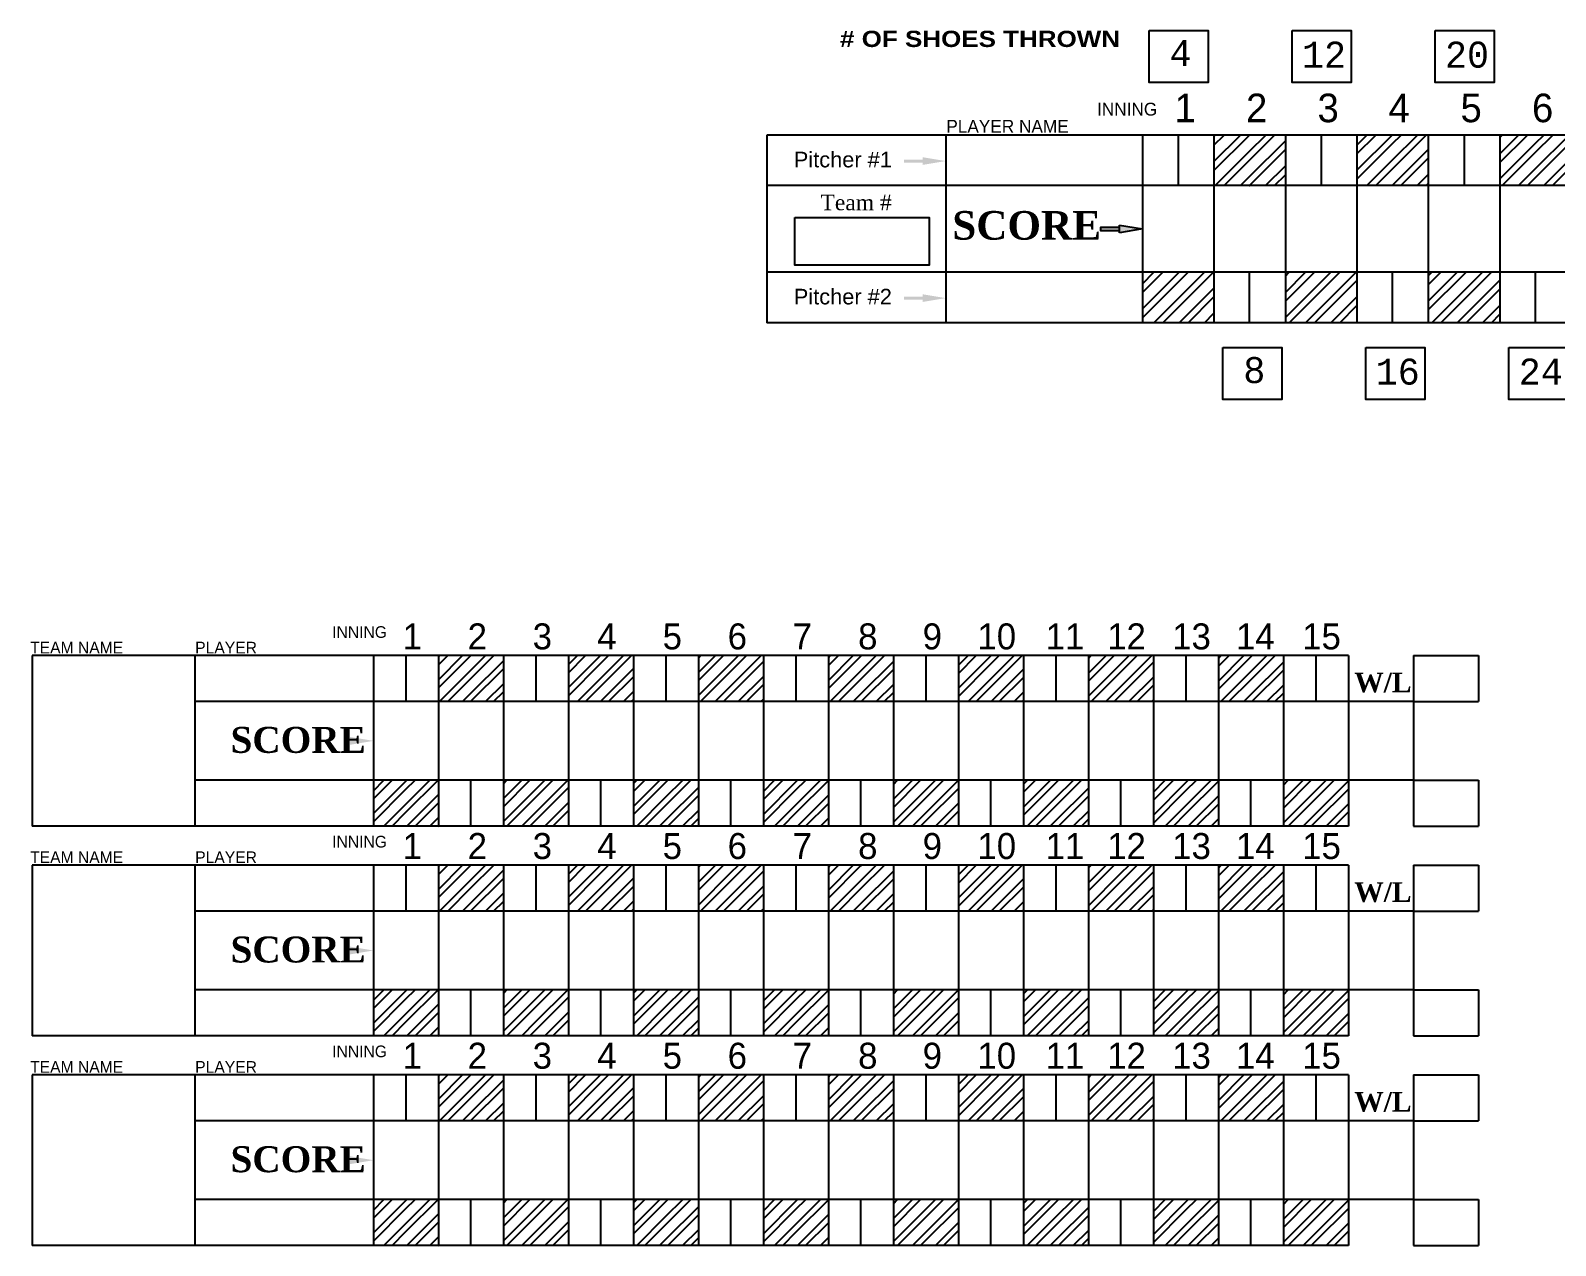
# Model space of a CAD drawing. Header units: inches. Extents: x -9 to 65.4, y -11.2 to 27.1.
# Drawn here: x -8.95 to 2.78, y -11.19 to -1.84 of the extents above; entities that cross this region are included whole.
import ezdxf

# ---------------------------------------------------------------- set-up
doc = ezdxf.new("R2010")
doc.units = ezdxf.units.IN
doc.header["$MEASUREMENT"] = 0
doc.layers.add('Layer1', color=7, linetype='Continuous')
doc.layers.add('Layer2', color=7, linetype='Continuous')

msp = doc.modelspace()

# ---------------------------------------------------------------- hatches: boundary and pattern name
at = {"layer": 'Layer2'}
h = msp.add_hatch(color=256, dxfattribs=at)
h.paths.add_polyline_path([(-2.08662, -2.85945), (-2.08662, -2.83583), (-2.23127, -2.83583), (-2.23127, -2.85945)])
h.paths.add_polyline_path([(-1.91048, -2.84752), (-2.08662, -2.81831), (-2.08662, -2.87708)])
h = msp.add_hatch(color=256, dxfattribs=at)
h.paths.add_polyline_path([(-0.57412, -3.38119), (-0.57412, -3.35758), (-0.71877, -3.35758), (-0.71877, -3.38119)])
h.paths.add_polyline_path([(-0.39798, -3.36926), (-0.57412, -3.34006), (-0.57412, -3.39882)])
h = msp.add_hatch(color=256, dxfattribs=at)
h.paths.add_polyline_path([(-2.08662, -3.9138), (-2.08662, -3.89018), (-2.23127, -3.89018), (-2.23127, -3.9138)])
h.paths.add_polyline_path([(-1.91048, -3.90187), (-2.08662, -3.87266), (-2.08662, -3.93143)])

# ---------------------------------------------------------------- linework, layer by layer
at = {"layer": 'Layer1'}
for p, q in [((11.15202, -2.64739), (-3.28548, -2.64739)), ((-3.28548, -2.64739), (-3.28548, -4.09114)), ((-1.91048, -2.64739), (-1.91048, -4.09114)), ((-0.39798, -2.64739), (-0.39798, -4.09114)), ((-0.12298, -2.64739), (-0.12298, -3.03679)), ((0.15202, -2.64739), (0.15202, -4.09114)), ((0.15202, -2.72626), (0.23089, -2.64739)), ((0.15202, -2.92071), (0.42534, -2.64739)), ((0.15202, -2.65751), (0.16214, -2.64739)), ((0.15202, -2.85196), (0.35659, -2.64739)), ((0.42702, -2.84017), (0.6198, -2.64739)), ((0.42702, -2.77142), (0.55105, -2.64739)), ((0.42702, -2.96587), (0.70202, -2.69087)), ((0.70202, -2.64739), (0.70202, -4.09114)), ((0.97702, -2.64739), (0.97702, -3.03679)), ((1.25202, -2.64739), (1.25202, -4.09114)), ((1.25202, -2.79298), (1.39761, -2.64739)), ((1.25202, -2.72423), (1.32886, -2.64739)), ((1.25202, -2.91869), (1.52332, -2.64739)), ((1.52702, -2.71244), (1.59207, -2.64739)), ((1.52702, -2.90689), (1.78652, -2.64739)), ((1.52702, -2.83814), (1.71777, -2.64739)), ((1.80202, -2.64739), (1.80202, -4.09114)), ((2.07702, -2.64739), (2.07702, -3.03679)), ((2.07702, -2.64739), (2.07702, -3.03679)), ((2.35202, -2.64739), (2.35202, -4.09114)), ((2.35202, -2.66526), (2.36989, -2.64739)), ((2.35202, -2.85971), (2.56434, -2.64739)), ((2.35202, -2.79096), (2.49559, -2.64739)), ((2.62702, -2.77916), (2.7588, -2.64739)), ((2.62702, -2.71041), (2.69005, -2.64739)), ((2.62702, -2.90487), (2.8845, -2.64739)), ((0.16165, -3.03679), (0.42702, -2.77142)), ((0.42702, -3.03462), (0.70202, -2.75962)), ((1.25202, -2.98744), (1.52702, -2.71244)), ((1.52702, -3.0326), (1.80202, -2.7576)), ((2.35202, -2.98541), (2.62702, -2.71041)), ((2.3694, -3.03679), (2.62702, -2.77916)), ((2.62702, -2.97362), (2.90202, -2.69862)), ((0.2304, -3.03679), (0.42702, -2.84017)), ((0.55056, -3.03679), (0.70202, -2.88533)), ((1.32837, -3.03679), (1.52702, -2.83814)), ((1.39712, -3.03679), (1.52702, -2.90689)), ((1.59158, -3.03679), (1.80202, -2.82635)), ((2.4951, -3.03679), (2.62702, -2.90487)), ((2.68955, -3.03679), (2.90202, -2.82432)), ((2.7583, -3.03679), (2.90202, -2.89307)), ((11.15202, -3.03679), (-3.28548, -3.03679)), ((0.3561, -3.03679), (0.42702, -2.96587)), ((0.42485, -3.03679), (0.42702, -3.03462)), ((0.61931, -3.03679), (0.70202, -2.95408)), ((1.52283, -3.03679), (1.52702, -3.0326)), ((1.71728, -3.03679), (1.80202, -2.95205)), ((1.78603, -3.03679), (1.80202, -3.0208)), ((2.56385, -3.03679), (2.62702, -2.97362)), ((11.15202, -3.70174), (-3.28548, -3.70174)), ((-0.39798, -3.85962), (-0.2401, -3.70174)), ((-0.39798, -3.79087), (-0.30885, -3.70174)), ((-0.39798, -3.98533), (-0.12298, -3.71033)), ((-0.12298, -3.77908), (-0.04564, -3.70174)), ((-0.12298, -3.97353), (0.14881, -3.70174)), ((-0.12298, -3.71033), (-0.11439, -3.70174)), ((-0.12298, -3.90478), (0.08006, -3.70174)), ((0.42702, -4.09114), (0.42702, -3.70174)), ((0.70202, -3.73189), (0.73217, -3.70174)), ((0.70202, -3.92635), (0.92663, -3.70174)), ((0.70202, -3.8576), (0.85788, -3.70174)), ((0.97702, -3.8458), (1.12108, -3.70174)), ((0.97702, -3.77705), (1.05233, -3.70174)), ((0.97702, -3.97151), (1.24679, -3.70174)), ((1.52702, -4.09114), (1.52702, -3.70174)), ((1.80202, -3.79862), (1.8989, -3.70174)), ((1.80202, -3.72987), (1.83015, -3.70174)), ((1.80202, -3.92432), (2.0246, -3.70174)), ((1.80202, -3.99307), (2.07702, -3.71807)), ((2.07702, -3.71807), (2.09335, -3.70174)), ((2.07702, -3.91253), (2.28781, -3.70174)), ((2.07702, -3.84378), (2.21906, -3.70174)), ((2.62702, -4.09114), (2.62702, -3.70174)), ((-0.39798, -4.05408), (-0.12298, -3.77908)), ((-0.11489, -4.09114), (0.15202, -3.82423)), ((0.70202, -4.05205), (0.97702, -3.77705)), ((0.73168, -4.09114), (0.97702, -3.8458)), ((0.97702, -4.04026), (1.25202, -3.76526)), ((1.82966, -4.09114), (2.07702, -3.84378)), ((2.07702, -4.03823), (2.35202, -3.76323)), ((2.09286, -4.09114), (2.35202, -3.83198)), ((-0.30934, -4.09114), (-0.12298, -3.90478)), ((-0.24059, -4.09114), (-0.12298, -3.97353)), ((-0.04614, -4.09114), (0.15202, -3.89298)), ((0.85739, -4.09114), (0.97702, -3.97151)), ((1.05184, -4.09114), (1.25202, -3.89096)), ((1.12059, -4.09114), (1.25202, -3.95971)), ((1.89841, -4.09114), (2.07702, -3.91253)), ((2.21857, -4.09114), (2.35202, -3.95769)), ((11.15202, -4.09114), (-3.28548, -4.09114)), ((0.07957, -4.09114), (0.15202, -4.01869)), ((0.14832, -4.09114), (0.15202, -4.08744)), ((0.92614, -4.09114), (0.97702, -4.04026)), ((1.2463, -4.09114), (1.25202, -4.08541)), ((2.02411, -4.09114), (2.07702, -4.03823)), ((2.28732, -4.09114), (2.35202, -4.02644)), ((1.18692, -6.65175), (-8.93808, -6.65175)), ((-8.93808, -6.65175), (-8.93808, -7.96425)), ((-7.68808, -6.65175), (-7.68808, -7.96425)), ((-6.31308, -6.65175), (-6.31308, -7.96425)), ((-6.06308, -6.65175), (-6.06308, -7.00575)), ((-5.81308, -6.65175), (-5.81308, -7.96425)), ((-5.81308, -6.90023), (-5.5646, -6.65175)), ((-5.81308, -6.72345), (-5.74138, -6.65175)), ((-5.81308, -6.83773), (-5.6271, -6.65175)), ((-5.81308, -6.66095), (-5.80388, -6.65175)), ((-5.56308, -6.827), (-5.38783, -6.65175)), ((-5.56308, -6.7645), (-5.45033, -6.65175)), ((-5.31308, -6.65175), (-5.31308, -7.96425)), ((-5.06308, -6.65175), (-5.06308, -7.00575)), ((-4.81308, -6.65175), (-4.81308, -7.96425)), ((-4.81308, -6.89839), (-4.56644, -6.65175)), ((-4.81308, -6.78411), (-4.68072, -6.65175)), ((-4.81308, -6.72161), (-4.74322, -6.65175)), ((-4.56308, -6.88766), (-4.32716, -6.65175)), ((-4.56308, -6.71089), (-4.50394, -6.65175)), ((-4.56308, -6.82516), (-4.38966, -6.65175)), ((-4.31308, -6.65175), (-4.31308, -7.96425)), ((-4.06308, -6.65175), (-4.06308, -7.00575)), ((-4.06308, -6.65175), (-4.06308, -7.00575)), ((-3.81308, -6.65175), (-3.81308, -7.96425)), ((-3.81308, -6.78227), (-3.68256, -6.65175)), ((-3.81308, -6.84477), (-3.62006, -6.65175)), ((-3.81308, -6.66799), (-3.79683, -6.65175)), ((-3.56308, -6.88582), (-3.329, -6.65175)), ((-3.56308, -6.70905), (-3.50578, -6.65175)), ((-3.56308, -6.77155), (-3.44328, -6.65175)), ((-3.31308, -6.65175), (-3.31308, -7.96425)), ((-3.06308, -6.65175), (-3.06308, -7.00575)), ((-2.81308, -6.65175), (-2.81308, -7.96425)), ((-2.81308, -6.84293), (-2.6219, -6.65175)), ((-2.81308, -6.72865), (-2.73617, -6.65175)), ((-2.81308, -6.66615), (-2.79867, -6.65175)), ((-2.81308, -6.90543), (-2.56308, -6.65543)), ((-2.56308, -6.76971), (-2.44512, -6.65175)), ((-2.56308, -6.83221), (-2.38262, -6.65175)), ((-2.56308, -6.65543), (-2.5594, -6.65175)), ((-2.31308, -6.65175), (-2.31308, -7.96425)), ((-2.06308, -6.65175), (-2.06308, -7.00575)), ((-1.81308, -6.65175), (-1.81308, -7.96425)), ((-1.81308, -6.78931), (-1.67551, -6.65175)), ((-1.81308, -6.72681), (-1.73801, -6.65175)), ((-1.81308, -6.90359), (-1.56308, -6.65359)), ((-1.56308, -6.89287), (-1.32196, -6.65175)), ((-1.56308, -6.71609), (-1.49874, -6.65175)), ((-1.56308, -6.83037), (-1.38446, -6.65175)), ((-1.56308, -6.65359), (-1.56124, -6.65175)), ((-1.31308, -6.65175), (-1.31308, -7.96425)), ((-1.06308, -6.65175), (-1.06308, -7.00575)), ((-0.81308, -6.65175), (-0.81308, -7.96425)), ((-0.81308, -6.78747), (-0.67735, -6.65175)), ((-0.81308, -6.84997), (-0.61485, -6.65175)), ((-0.81308, -6.6732), (-0.79163, -6.65175)), ((-0.56308, -6.71425), (-0.50058, -6.65175)), ((-0.56308, -6.77675), (-0.43808, -6.65175)), ((-0.56308, -6.89103), (-0.3238, -6.65175)), ((-0.31308, -6.65175), (-0.31308, -7.96425)), ((-0.06308, -6.65175), (-0.06308, -7.00575)), ((0.18692, -6.65175), (0.18692, -7.96425)), ((0.18692, -6.84813), (0.38331, -6.65175)), ((0.18692, -6.67136), (0.20653, -6.65175)), ((0.18692, -6.73386), (0.26903, -6.65175)), ((0.18692, -6.91063), (0.43692, -6.66063)), ((0.43692, -6.77491), (0.56008, -6.65175)), ((0.43692, -6.83741), (0.62258, -6.65175)), ((0.43692, -6.66063), (0.44581, -6.65175)), ((0.68692, -6.65175), (0.68692, -7.96425)), ((0.93692, -6.65175), (0.93692, -7.00575)), ((1.18692, -6.65175), (1.18692, -7.96425)), ((-5.80433, -7.00575), (-5.56308, -6.7645)), ((-5.56308, -6.94128), (-5.31308, -6.69128)), ((-5.56308, -7.00378), (-5.31308, -6.75378)), ((-4.81308, -6.96089), (-4.56308, -6.71089)), ((-4.56308, -7.00194), (-4.31308, -6.75194)), ((-3.81308, -6.95905), (-3.56308, -6.70905)), ((-3.79728, -7.00575), (-3.56308, -6.77155)), ((-3.56308, -6.94832), (-3.31308, -6.69832)), ((-2.79912, -7.00575), (-2.56308, -6.76971)), ((-2.56308, -6.94648), (-2.31308, -6.69648)), ((-2.55984, -7.00575), (-2.31308, -6.75898)), ((-1.81308, -6.96609), (-1.56308, -6.71609)), ((-1.56168, -7.00575), (-1.31308, -6.75714)), ((-0.81308, -6.96425), (-0.56308, -6.71425)), ((-0.79208, -7.00575), (-0.56308, -6.77675)), ((-0.56308, -6.95353), (-0.31308, -6.70353)), ((0.20608, -7.00575), (0.43692, -6.77491)), ((0.43692, -6.95169), (0.68692, -6.70169)), ((0.44536, -7.00575), (0.68692, -6.76419)), ((-5.74183, -7.00575), (-5.56308, -6.827)), ((-5.45077, -7.00575), (-5.31308, -6.86806)), ((-4.74366, -7.00575), (-4.56308, -6.82516)), ((-4.68116, -7.00575), (-4.56308, -6.88766)), ((-4.50439, -7.00575), (-4.31308, -6.81444)), ((-3.683, -7.00575), (-3.56308, -6.88582)), ((-3.50623, -7.00575), (-3.31308, -6.8126)), ((-3.44373, -7.00575), (-3.31308, -6.8751)), ((-2.73662, -7.00575), (-2.56308, -6.83221)), ((-2.44557, -7.00575), (-2.31308, -6.87326)), ((-1.73846, -7.00575), (-1.56308, -6.83037)), ((-1.67596, -7.00575), (-1.56308, -6.89287)), ((-1.49918, -7.00575), (-1.31308, -6.81964)), ((-0.6778, -7.00575), (-0.56308, -6.89103)), ((-0.50102, -7.00575), (-0.31308, -6.8178)), ((-0.43852, -7.00575), (-0.31308, -6.8803)), ((0.26858, -7.00575), (0.43692, -6.83741)), ((0.55964, -7.00575), (0.68692, -6.87846)), ((1.68692, -7.00575), (-7.68808, -7.00575)), ((-5.62755, -7.00575), (-5.56308, -6.94128)), ((-5.56505, -7.00575), (-5.56308, -7.00378)), ((-5.38827, -7.00575), (-5.31308, -6.93056)), ((-4.56689, -7.00575), (-4.56308, -7.00194)), ((-4.39011, -7.00575), (-4.31308, -6.92872)), ((-4.32761, -7.00575), (-4.31308, -6.99122)), ((-3.6205, -7.00575), (-3.56308, -6.94832)), ((-3.32945, -7.00575), (-3.31308, -6.98938)), ((-2.62234, -7.00575), (-2.56308, -6.94648)), ((-2.38307, -7.00575), (-2.31308, -6.93576)), ((-1.38491, -7.00575), (-1.31308, -6.93392)), ((-1.32241, -7.00575), (-1.31308, -6.99642)), ((-0.6153, -7.00575), (-0.56308, -6.95353)), ((-0.32425, -7.00575), (-0.31308, -6.99458)), ((0.38286, -7.00575), (0.43692, -6.95169)), ((0.62214, -7.00575), (0.68692, -6.94096)), ((1.68692, -7.00575), (1.68692, -7.61025)), ((1.68692, -7.61025), (-7.68808, -7.61025)), ((-6.31308, -7.75378), (-6.16955, -7.61025)), ((-6.31308, -7.69128), (-6.23205, -7.61025)), ((-6.31308, -7.86806), (-6.06308, -7.61806)), ((-6.06308, -7.85733), (-5.816, -7.61025)), ((-6.06308, -7.79483), (-5.8785, -7.61025)), ((-6.06308, -7.68056), (-5.99277, -7.61025)), ((-6.06308, -7.61806), (-6.05527, -7.61025)), ((-5.56308, -7.96425), (-5.56308, -7.61025)), ((-5.31308, -7.81444), (-5.10889, -7.61025)), ((-5.31308, -7.75194), (-5.17139, -7.61025)), ((-5.31308, -7.63766), (-5.28566, -7.61025)), ((-5.06308, -7.74122), (-4.93211, -7.61025)), ((-5.06308, -7.67872), (-4.99461, -7.61025)), ((-5.06308, -7.85549), (-4.81783, -7.61025)), ((-4.56308, -7.96425), (-4.56308, -7.61025)), ((-4.31308, -7.8126), (-4.11073, -7.61025)), ((-4.31308, -7.69832), (-4.225, -7.61025)), ((-4.31308, -7.63582), (-4.2875, -7.61025)), ((-4.31308, -7.8751), (-4.06308, -7.6251)), ((-4.06308, -7.80188), (-3.87145, -7.61025)), ((-4.06308, -7.73938), (-3.93395, -7.61025)), ((-4.06308, -7.6251), (-4.04823, -7.61025)), ((-3.56308, -7.96425), (-3.56308, -7.61025)), ((-3.31308, -7.75898), (-3.16434, -7.61025)), ((-3.31308, -7.69648), (-3.22684, -7.61025)), ((-3.31308, -7.87326), (-3.06308, -7.62326)), ((-3.06308, -7.80004), (-2.87329, -7.61025)), ((-3.06308, -7.68576), (-2.98757, -7.61025)), ((-3.06308, -7.62326), (-3.05007, -7.61025)), ((-3.06308, -7.86254), (-2.81308, -7.61254)), ((-2.56308, -7.96425), (-2.56308, -7.61025)), ((-2.31308, -7.75714), (-2.16618, -7.61025)), ((-2.31308, -7.81964), (-2.10368, -7.61025)), ((-2.31308, -7.64287), (-2.28046, -7.61025)), ((-2.06308, -7.68392), (-1.98941, -7.61025)), ((-2.06308, -7.74642), (-1.92691, -7.61025)), ((-2.06308, -7.8607), (-1.81308, -7.6107)), ((-1.56308, -7.96425), (-1.56308, -7.61025)), ((-1.31308, -7.8178), (-1.10552, -7.61025)), ((-1.31308, -7.70353), (-1.2198, -7.61025)), ((-1.31308, -7.64103), (-1.2823, -7.61025)), ((-1.06308, -7.80708), (-0.86625, -7.61025)), ((-1.06308, -7.74458), (-0.92875, -7.61025)), ((-1.06308, -7.6303), (-1.04302, -7.61025)), ((-0.56308, -7.96425), (-0.56308, -7.61025)), ((-0.31308, -7.76419), (-0.15914, -7.61025)), ((-0.31308, -7.70169), (-0.22164, -7.61025)), ((-0.06308, -7.80524), (0.13191, -7.61025)), ((-0.06308, -7.69096), (0.01764, -7.61025)), ((-0.06308, -7.62846), (-0.04486, -7.61025)), ((-0.06308, -7.86774), (0.18692, -7.61774)), ((0.43692, -7.96425), (0.43692, -7.61025)), ((0.68692, -7.76235), (0.83902, -7.61025)), ((0.68692, -7.82485), (0.90152, -7.61025)), ((0.68692, -7.64807), (0.72474, -7.61025)), ((0.93692, -7.75162), (1.0783, -7.61025)), ((0.93692, -7.68912), (1.0158, -7.61025)), ((0.93692, -7.8659), (1.18692, -7.6159)), ((-6.31308, -7.93056), (-6.06308, -7.68056)), ((-6.05572, -7.96425), (-5.81308, -7.72161)), ((-5.31308, -7.92872), (-5.06308, -7.67872)), ((-5.28611, -7.96425), (-5.06308, -7.74122)), ((-5.06308, -7.91799), (-4.81308, -7.66799)), ((-4.28795, -7.96425), (-4.06308, -7.73938)), ((-4.06308, -7.91615), (-3.81308, -7.66615)), ((-4.04867, -7.96425), (-3.81308, -7.72865)), ((-3.31308, -7.93576), (-3.06308, -7.68576)), ((-3.05051, -7.96425), (-2.81308, -7.72681)), ((-2.31308, -7.93392), (-2.06308, -7.68392)), ((-2.06308, -7.9232), (-1.81308, -7.6732)), ((-1.31308, -7.8803), (-1.06308, -7.6303)), ((-1.06308, -7.92136), (-0.81308, -7.67136)), ((-1.04347, -7.96425), (-0.81308, -7.73386)), ((-0.31308, -7.87846), (-0.06308, -7.62846)), ((-0.31308, -7.94096), (-0.06308, -7.69096)), ((-0.04531, -7.96425), (0.18692, -7.73202)), ((0.68692, -7.93912), (0.93692, -7.68912)), ((0.93692, -7.9284), (1.18692, -7.6784)), ((-6.2325, -7.96425), (-6.06308, -7.79483)), ((-6.17, -7.96425), (-6.06308, -7.85733)), ((-5.99322, -7.96425), (-5.81308, -7.78411)), ((-5.17183, -7.96425), (-5.06308, -7.85549)), ((-4.99506, -7.96425), (-4.81308, -7.78227)), ((-4.93256, -7.96425), (-4.81308, -7.84477)), ((-4.22545, -7.96425), (-4.06308, -7.80188)), ((-3.9344, -7.96425), (-3.81308, -7.84293)), ((-3.22729, -7.96425), (-3.06308, -7.80004)), ((-2.98801, -7.96425), (-2.81308, -7.78931)), ((-2.28091, -7.96425), (-2.06308, -7.74642)), ((-1.98985, -7.96425), (-1.81308, -7.78747)), ((-1.92735, -7.96425), (-1.81308, -7.84997)), ((-1.28275, -7.96425), (-1.06308, -7.74458)), ((-1.22025, -7.96425), (-1.06308, -7.80708)), ((-0.92919, -7.96425), (-0.81308, -7.84813)), ((-0.22209, -7.96425), (-0.06308, -7.80524)), ((0.01719, -7.96425), (0.18692, -7.79452)), ((0.7243, -7.96425), (0.93692, -7.75162)), ((1.01535, -7.96425), (1.18692, -7.79268)), ((1.07785, -7.96425), (1.18692, -7.85518)), ((1.18692, -7.96425), (-8.93808, -7.96425)), ((-5.87894, -7.96425), (-5.81308, -7.89839)), ((-5.81644, -7.96425), (-5.81308, -7.96089)), ((-5.10933, -7.96425), (-5.06308, -7.91799)), ((-4.81828, -7.96425), (-4.81308, -7.95905)), ((-4.11117, -7.96425), (-4.06308, -7.91615)), ((-3.8719, -7.96425), (-3.81308, -7.90543)), ((-3.16479, -7.96425), (-3.06308, -7.86254)), ((-2.87374, -7.96425), (-2.81308, -7.90359)), ((-2.16663, -7.96425), (-2.06308, -7.8607)), ((-2.10413, -7.96425), (-2.06308, -7.9232)), ((-1.10597, -7.96425), (-1.06308, -7.92136)), ((-0.86669, -7.96425), (-0.81308, -7.91063)), ((-0.15959, -7.96425), (-0.06308, -7.86774)), ((0.13147, -7.96425), (0.18692, -7.90879)), ((0.83857, -7.96425), (0.93692, -7.8659)), ((0.90107, -7.96425), (0.93692, -7.9284)), ((1.18692, -8.26443), (-8.93808, -8.26443)), ((-8.93808, -8.26443), (-8.93808, -9.57693)), ((-7.68808, -8.26443), (-7.68808, -9.57693)), ((-6.31308, -8.26443), (-6.31308, -9.57693)), ((-6.06308, -8.26443), (-6.06308, -8.61843)), ((-5.81308, -8.26443), (-5.81308, -9.57693)), ((-5.81308, -8.51291), (-5.5646, -8.26443)), ((-5.81308, -8.33613), (-5.74138, -8.26443)), ((-5.81308, -8.45041), (-5.6271, -8.26443)), ((-5.81308, -8.27363), (-5.80388, -8.26443)), ((-5.56308, -8.43969), (-5.38783, -8.26443)), ((-5.56308, -8.37719), (-5.45033, -8.26443)), ((-5.56308, -8.55396), (-5.31308, -8.30396)), ((-5.31308, -8.26443), (-5.31308, -9.57693)), ((-5.06308, -8.26443), (-5.06308, -8.61843)), ((-4.81308, -8.26443), (-4.81308, -9.57693)), ((-4.81308, -8.51107), (-4.56644, -8.26443)), ((-4.81308, -8.39679), (-4.68072, -8.26443)), ((-4.81308, -8.33429), (-4.74322, -8.26443)), ((-4.81308, -8.57357), (-4.56308, -8.32357)), ((-4.56308, -8.50035), (-4.32716, -8.26443)), ((-4.56308, -8.32357), (-4.50394, -8.26443)), ((-4.56308, -8.43785), (-4.38966, -8.26443)), ((-4.31308, -8.26443), (-4.31308, -9.57693)), ((-4.06308, -8.26443), (-4.06308, -8.61843)), ((-4.06308, -8.26443), (-4.06308, -8.61843)), ((-3.81308, -8.26443), (-3.81308, -9.57693)), ((-3.81308, -8.39495), (-3.68256, -8.26443)), ((-3.81308, -8.45745), (-3.62006, -8.26443)), ((-3.81308, -8.28068), (-3.79683, -8.26443)), ((-3.81308, -8.57173), (-3.56308, -8.32173)), ((-3.56308, -8.49851), (-3.329, -8.26443)), ((-3.56308, -8.32173), (-3.50578, -8.26443)), ((-3.56308, -8.38423), (-3.44328, -8.26443)), ((-3.56308, -8.56101), (-3.31308, -8.31101)), ((-3.31308, -8.26443), (-3.31308, -9.57693)), ((-3.06308, -8.26443), (-3.06308, -8.61843)), ((-2.81308, -8.26443), (-2.81308, -9.57693)), ((-2.81308, -8.45561), (-2.6219, -8.26443)), ((-2.81308, -8.34134), (-2.73617, -8.26443)), ((-2.81308, -8.27884), (-2.79867, -8.26443)), ((-2.81308, -8.51811), (-2.56308, -8.26811)), ((-2.56308, -8.38239), (-2.44512, -8.26443)), ((-2.56308, -8.44489), (-2.38262, -8.26443)), ((-2.56308, -8.26811), (-2.5594, -8.26443)), ((-2.56308, -8.55917), (-2.31308, -8.30917)), ((-2.31308, -8.26443), (-2.31308, -9.57693)), ((-2.06308, -8.26443), (-2.06308, -8.61843)), ((-1.81308, -8.26443), (-1.81308, -9.57693)), ((-1.81308, -8.402), (-1.67551, -8.26443)), ((-1.81308, -8.3395), (-1.73801, -8.26443)), ((-1.81308, -8.51627), (-1.56308, -8.26627)), ((-1.81308, -8.57877), (-1.56308, -8.32877)), ((-1.56308, -8.50555), (-1.32196, -8.26443)), ((-1.56308, -8.32877), (-1.49874, -8.26443)), ((-1.56308, -8.44305), (-1.38446, -8.26443)), ((-1.56308, -8.26627), (-1.56124, -8.26443)), ((-1.31308, -8.26443), (-1.31308, -9.57693)), ((-1.06308, -8.26443), (-1.06308, -8.61843)), ((-0.81308, -8.26443), (-0.81308, -9.57693)), ((-0.81308, -8.40016), (-0.67735, -8.26443)), ((-0.81308, -8.46266), (-0.61485, -8.26443)), ((-0.81308, -8.28588), (-0.79163, -8.26443)), ((-0.81308, -8.57693), (-0.56308, -8.32693)), ((-0.56308, -8.32693), (-0.50058, -8.26443)), ((-0.56308, -8.38943), (-0.43808, -8.26443)), ((-0.56308, -8.50371), (-0.3238, -8.26443)), ((-0.56308, -8.56621), (-0.31308, -8.31621)), ((-0.31308, -8.26443), (-0.31308, -9.57693)), ((-0.06308, -8.26443), (-0.06308, -8.61843)), ((0.18692, -8.26443), (0.18692, -9.57693)), ((0.18692, -8.46082), (0.38331, -8.26443)), ((0.18692, -8.28404), (0.20653, -8.26443)), ((0.18692, -8.34654), (0.26903, -8.26443)), ((0.18692, -8.52332), (0.43692, -8.27332)), ((0.43692, -8.38759), (0.56008, -8.26443)), ((0.43692, -8.45009), (0.62258, -8.26443)), ((0.43692, -8.27332), (0.44581, -8.26443)), ((0.43692, -8.56437), (0.68692, -8.31437)), ((0.68692, -8.26443), (0.68692, -9.57693)), ((0.93692, -8.26443), (0.93692, -8.61843)), ((1.18692, -8.26443), (1.18692, -9.57693)), ((-5.80433, -8.61843), (-5.56308, -8.37719)), ((-5.74183, -8.61843), (-5.56308, -8.43969)), ((-5.56308, -8.61646), (-5.31308, -8.36646)), ((-4.74366, -8.61843), (-4.56308, -8.43785)), ((-4.56308, -8.61462), (-4.31308, -8.36462)), ((-4.50439, -8.61843), (-4.31308, -8.42712)), ((-3.79728, -8.61843), (-3.56308, -8.38423)), ((-3.50623, -8.61843), (-3.31308, -8.42528)), ((-2.79912, -8.61843), (-2.56308, -8.38239)), ((-2.73662, -8.61843), (-2.56308, -8.44489)), ((-2.55984, -8.61843), (-2.31308, -8.37167)), ((-1.73846, -8.61843), (-1.56308, -8.44305)), ((-1.56168, -8.61843), (-1.31308, -8.36983)), ((-1.49918, -8.61843), (-1.31308, -8.43233)), ((-0.79208, -8.61843), (-0.56308, -8.38943)), ((-0.50102, -8.61843), (-0.31308, -8.43049)), ((0.20608, -8.61843), (0.43692, -8.38759)), ((0.44536, -8.61843), (0.68692, -8.37687)), ((-5.62755, -8.61843), (-5.56308, -8.55396)), ((-5.45077, -8.61843), (-5.31308, -8.48074)), ((-5.38827, -8.61843), (-5.31308, -8.54324)), ((-4.68116, -8.61843), (-4.56308, -8.50035)), ((-4.39011, -8.61843), (-4.31308, -8.5414)), ((-3.683, -8.61843), (-3.56308, -8.49851)), ((-3.6205, -8.61843), (-3.56308, -8.56101)), ((-3.44373, -8.61843), (-3.31308, -8.48778)), ((-2.62234, -8.61843), (-2.56308, -8.55917)), ((-2.44557, -8.61843), (-2.31308, -8.48594)), ((-2.38307, -8.61843), (-2.31308, -8.54844)), ((-1.67596, -8.61843), (-1.56308, -8.50555)), ((-1.38491, -8.61843), (-1.31308, -8.5466)), ((-0.6778, -8.61843), (-0.56308, -8.50371)), ((-0.43852, -8.61843), (-0.31308, -8.49299)), ((0.26858, -8.61843), (0.43692, -8.45009)), ((0.55964, -8.61843), (0.68692, -8.49115)), ((0.62214, -8.61843), (0.68692, -8.55365)), ((1.68692, -8.61843), (-7.68808, -8.61843)), ((-5.56505, -8.61843), (-5.56308, -8.61646)), ((-4.56689, -8.61843), (-4.56308, -8.61462)), ((-4.32761, -8.61843), (-4.31308, -8.6039)), ((-3.32945, -8.61843), (-3.31308, -8.60206)), ((-1.32241, -8.61843), (-1.31308, -8.6091)), ((-0.6153, -8.61843), (-0.56308, -8.56621)), ((-0.32425, -8.61843), (-0.31308, -8.60726)), ((0.38286, -8.61843), (0.43692, -8.56437)), ((1.68692, -8.61843), (1.68692, -9.22293)), ((1.68692, -9.22293), (-7.68808, -9.22293)), ((-6.31308, -9.36646), (-6.16955, -9.22293)), ((-6.31308, -9.30396), (-6.23205, -9.22293)), ((-6.31308, -9.48074), (-6.06308, -9.23074)), ((-6.06308, -9.47002), (-5.816, -9.22293)), ((-6.06308, -9.40752), (-5.8785, -9.22293)), ((-6.06308, -9.29324), (-5.99277, -9.22293)), ((-6.06308, -9.23074), (-6.05527, -9.22293)), ((-5.56308, -9.57693), (-5.56308, -9.22293)), ((-5.31308, -9.42712), (-5.10889, -9.22293)), ((-5.31308, -9.36462), (-5.17139, -9.22293)), ((-5.31308, -9.25035), (-5.28566, -9.22293)), ((-5.06308, -9.3539), (-4.93211, -9.22293)), ((-5.06308, -9.2914), (-4.99461, -9.22293)), ((-5.06308, -9.46818), (-4.81783, -9.22293)), ((-4.56308, -9.57693), (-4.56308, -9.22293)), ((-4.31308, -9.42528), (-4.11073, -9.22293)), ((-4.31308, -9.31101), (-4.225, -9.22293)), ((-4.31308, -9.24851), (-4.2875, -9.22293)), ((-4.31308, -9.48778), (-4.06308, -9.23778)), ((-4.06308, -9.41456), (-3.87145, -9.22293)), ((-4.06308, -9.35206), (-3.93395, -9.22293)), ((-4.06308, -9.23778), (-4.04823, -9.22293)), ((-3.56308, -9.57693), (-3.56308, -9.22293)), ((-3.31308, -9.37167), (-3.16434, -9.22293)), ((-3.31308, -9.30917), (-3.22684, -9.22293)), ((-3.31308, -9.48594), (-3.06308, -9.23594)), ((-3.06308, -9.41272), (-2.87329, -9.22293)), ((-3.06308, -9.29844), (-2.98757, -9.22293)), ((-3.06308, -9.23594), (-3.05007, -9.22293)), ((-3.06308, -9.47522), (-2.81308, -9.22522)), ((-2.56308, -9.57693), (-2.56308, -9.22293)), ((-2.31308, -9.36983), (-2.16618, -9.22293)), ((-2.31308, -9.43233), (-2.10368, -9.22293)), ((-2.31308, -9.25555), (-2.28046, -9.22293)), ((-2.06308, -9.2966), (-1.98941, -9.22293)), ((-2.06308, -9.3591), (-1.92691, -9.22293)), ((-2.06308, -9.47338), (-1.81308, -9.22338)), ((-1.56308, -9.57693), (-1.56308, -9.22293)), ((-1.31308, -9.43049), (-1.10552, -9.22293)), ((-1.31308, -9.31621), (-1.2198, -9.22293)), ((-1.31308, -9.25371), (-1.2823, -9.22293)), ((-1.31308, -9.49299), (-1.06308, -9.24299)), ((-1.06308, -9.41976), (-0.86625, -9.22293)), ((-1.06308, -9.35726), (-0.92875, -9.22293)), ((-1.06308, -9.24299), (-1.04302, -9.22293)), ((-0.56308, -9.57693), (-0.56308, -9.22293)), ((-0.31308, -9.37687), (-0.15914, -9.22293)), ((-0.31308, -9.31437), (-0.22164, -9.22293)), ((-0.31308, -9.49115), (-0.06308, -9.24115)), ((-0.06308, -9.41792), (0.13191, -9.22293)), ((-0.06308, -9.30365), (0.01764, -9.22293)), ((-0.06308, -9.24115), (-0.04486, -9.22293)), ((-0.06308, -9.48042), (0.18692, -9.23042)), ((0.43692, -9.57693), (0.43692, -9.22293)), ((0.68692, -9.37503), (0.83902, -9.22293)), ((0.68692, -9.43753), (0.90152, -9.22293)), ((0.68692, -9.26075), (0.72474, -9.22293)), ((0.93692, -9.36431), (1.0783, -9.22293)), ((0.93692, -9.30181), (1.0158, -9.22293)), ((0.93692, -9.47858), (1.18692, -9.22858)), ((-6.31308, -9.54324), (-6.06308, -9.29324)), ((-6.05572, -9.57693), (-5.81308, -9.33429)), ((-5.31308, -9.5414), (-5.06308, -9.2914)), ((-5.28611, -9.57693), (-5.06308, -9.3539)), ((-5.06308, -9.53068), (-4.81308, -9.28068)), ((-4.28795, -9.57693), (-4.06308, -9.35206)), ((-4.06308, -9.52884), (-3.81308, -9.27884)), ((-4.04867, -9.57693), (-3.81308, -9.34134)), ((-3.31308, -9.54844), (-3.06308, -9.29844)), ((-3.05051, -9.57693), (-2.81308, -9.3395)), ((-2.31308, -9.5466), (-2.06308, -9.2966)), ((-2.28091, -9.57693), (-2.06308, -9.3591)), ((-2.06308, -9.53588), (-1.81308, -9.28588)), ((-1.28275, -9.57693), (-1.06308, -9.35726)), ((-1.06308, -9.53404), (-0.81308, -9.28404)), ((-1.04347, -9.57693), (-0.81308, -9.34654)), ((-0.31308, -9.55365), (-0.06308, -9.30365)), ((-0.04531, -9.57693), (0.18692, -9.3447)), ((0.68692, -9.55181), (0.93692, -9.30181)), ((0.7243, -9.57693), (0.93692, -9.36431)), ((0.93692, -9.54108), (1.18692, -9.29108)), ((-6.2325, -9.57693), (-6.06308, -9.40752)), ((-6.17, -9.57693), (-6.06308, -9.47002)), ((-5.99322, -9.57693), (-5.81308, -9.39679)), ((-5.17183, -9.57693), (-5.06308, -9.46818)), ((-4.99506, -9.57693), (-4.81308, -9.39495)), ((-4.93256, -9.57693), (-4.81308, -9.45745)), ((-4.22545, -9.57693), (-4.06308, -9.41456)), ((-3.9344, -9.57693), (-3.81308, -9.45561)), ((-3.22729, -9.57693), (-3.06308, -9.41272)), ((-3.16479, -9.57693), (-3.06308, -9.47522)), ((-2.98801, -9.57693), (-2.81308, -9.402)), ((-2.16663, -9.57693), (-2.06308, -9.47338)), ((-1.98985, -9.57693), (-1.81308, -9.40016)), ((-1.92735, -9.57693), (-1.81308, -9.46266)), ((-1.22025, -9.57693), (-1.06308, -9.41976)), ((-0.92919, -9.57693), (-0.81308, -9.46082)), ((-0.22209, -9.57693), (-0.06308, -9.41792)), ((-0.15959, -9.57693), (-0.06308, -9.48042)), ((0.01719, -9.57693), (0.18692, -9.4072)), ((0.83857, -9.57693), (0.93692, -9.47858)), ((1.01535, -9.57693), (1.18692, -9.40536)), ((1.07785, -9.57693), (1.18692, -9.46786)), ((1.18692, -9.57693), (-8.93808, -9.57693)), ((-5.87894, -9.57693), (-5.81308, -9.51107)), ((-5.81644, -9.57693), (-5.81308, -9.57357)), ((-5.10933, -9.57693), (-5.06308, -9.53068)), ((-4.81828, -9.57693), (-4.81308, -9.57173)), ((-4.11117, -9.57693), (-4.06308, -9.52884)), ((-3.8719, -9.57693), (-3.81308, -9.51811)), ((-2.87374, -9.57693), (-2.81308, -9.51627)), ((-2.10413, -9.57693), (-2.06308, -9.53588)), ((-1.10597, -9.57693), (-1.06308, -9.53404)), ((-0.86669, -9.57693), (-0.81308, -9.52332)), ((0.13147, -9.57693), (0.18692, -9.52148)), ((0.90107, -9.57693), (0.93692, -9.54108)), ((1.18692, -9.87766), (-8.93808, -9.87766)), ((-8.93808, -9.87766), (-8.93808, -11.19016)), ((-7.68808, -9.87766), (-7.68808, -11.19016)), ((-6.31308, -9.87766), (-6.31308, -11.19016)), ((-6.06308, -9.87766), (-6.06308, -10.23166)), ((-5.81308, -9.87766), (-5.81308, -11.19016)), ((-5.81308, -10.12614), (-5.5646, -9.87766)), ((-5.81308, -9.94936), (-5.74138, -9.87766)), ((-5.81308, -10.06364), (-5.6271, -9.87766)), ((-5.81308, -9.88686), (-5.80388, -9.87766)), ((-5.56308, -10.05292), (-5.38783, -9.87766)), ((-5.56308, -9.99042), (-5.45033, -9.87766)), ((-5.56308, -10.16719), (-5.31308, -9.91719)), ((-5.31308, -9.87766), (-5.31308, -11.19016)), ((-5.06308, -9.87766), (-5.06308, -10.23166)), ((-4.81308, -9.87766), (-4.81308, -11.19016)), ((-4.81308, -10.1243), (-4.56644, -9.87766)), ((-4.81308, -10.01002), (-4.68072, -9.87766)), ((-4.81308, -9.94752), (-4.74322, -9.87766)), ((-4.81308, -10.1868), (-4.56308, -9.9368)), ((-4.56308, -10.11358), (-4.32716, -9.87766)), ((-4.56308, -9.9368), (-4.50394, -9.87766)), ((-4.56308, -10.05108), (-4.38966, -9.87766)), ((-4.31308, -9.87766), (-4.31308, -11.19016)), ((-4.06308, -9.87766), (-4.06308, -10.23166)), ((-4.06308, -9.87766), (-4.06308, -10.23166)), ((-3.81308, -9.87766), (-3.81308, -11.19016)), ((-3.81308, -10.00818), (-3.68256, -9.87766)), ((-3.81308, -10.07068), (-3.62006, -9.87766)), ((-3.81308, -9.89391), (-3.79683, -9.87766)), ((-3.81308, -10.18496), (-3.56308, -9.93496)), ((-3.56308, -10.11174), (-3.329, -9.87766)), ((-3.56308, -9.93496), (-3.50578, -9.87766)), ((-3.56308, -9.99746), (-3.44328, -9.87766)), ((-3.56308, -10.17424), (-3.31308, -9.92424)), ((-3.31308, -9.87766), (-3.31308, -11.19016)), ((-3.06308, -9.87766), (-3.06308, -10.23166)), ((-2.81308, -9.87766), (-2.81308, -11.19016)), ((-2.81308, -10.06884), (-2.6219, -9.87766)), ((-2.81308, -9.95457), (-2.73617, -9.87766)), ((-2.81308, -9.89207), (-2.79867, -9.87766)), ((-2.81308, -10.13134), (-2.56308, -9.88134)), ((-2.56308, -9.99562), (-2.44512, -9.87766)), ((-2.56308, -10.05812), (-2.38262, -9.87766)), ((-2.56308, -9.88134), (-2.5594, -9.87766)), ((-2.56308, -10.1724), (-2.31308, -9.9224)), ((-2.31308, -9.87766), (-2.31308, -11.19016)), ((-2.06308, -9.87766), (-2.06308, -10.23166)), ((-1.81308, -9.87766), (-1.81308, -11.19016)), ((-1.81308, -10.01523), (-1.67551, -9.87766)), ((-1.81308, -9.95273), (-1.73801, -9.87766)), ((-1.81308, -10.1295), (-1.56308, -9.8795)), ((-1.81308, -10.192), (-1.56308, -9.942)), ((-1.56308, -10.11878), (-1.32196, -9.87766)), ((-1.56308, -9.942), (-1.49874, -9.87766)), ((-1.56308, -10.05628), (-1.38446, -9.87766)), ((-1.56308, -9.8795), (-1.56124, -9.87766)), ((-1.31308, -9.87766), (-1.31308, -11.19016)), ((-1.06308, -9.87766), (-1.06308, -10.23166)), ((-0.81308, -9.87766), (-0.81308, -11.19016)), ((-0.81308, -10.01339), (-0.67735, -9.87766)), ((-0.81308, -10.07589), (-0.61485, -9.87766)), ((-0.81308, -9.89911), (-0.79163, -9.87766)), ((-0.81308, -10.19016), (-0.56308, -9.94016)), ((-0.56308, -9.94016), (-0.50058, -9.87766)), ((-0.56308, -10.00266), (-0.43808, -9.87766)), ((-0.56308, -10.11694), (-0.3238, -9.87766)), ((-0.56308, -10.17944), (-0.31308, -9.92944)), ((-0.31308, -9.87766), (-0.31308, -11.19016)), ((-0.06308, -9.87766), (-0.06308, -10.23166)), ((0.18692, -9.87766), (0.18692, -11.19016)), ((0.18692, -10.07405), (0.38331, -9.87766)), ((0.18692, -9.89727), (0.20653, -9.87766)), ((0.18692, -9.95977), (0.26903, -9.87766)), ((0.18692, -10.13655), (0.43692, -9.88655)), ((0.43692, -10.00082), (0.56008, -9.87766)), ((0.43692, -10.06332), (0.62258, -9.87766)), ((0.43692, -9.88655), (0.44581, -9.87766)), ((0.43692, -10.1776), (0.68692, -9.9276)), ((0.68692, -9.87766), (0.68692, -11.19016)), ((0.93692, -9.87766), (0.93692, -10.23166)), ((1.18692, -9.87766), (1.18692, -11.19016)), ((-5.80433, -10.23166), (-5.56308, -9.99042)), ((-5.74183, -10.23166), (-5.56308, -10.05292)), ((-5.56308, -10.22969), (-5.31308, -9.97969)), ((-4.74366, -10.23166), (-4.56308, -10.05108)), ((-4.56308, -10.22785), (-4.31308, -9.97785)), ((-4.50439, -10.23166), (-4.31308, -10.04035)), ((-3.79728, -10.23166), (-3.56308, -9.99746)), ((-3.50623, -10.23166), (-3.31308, -10.03851)), ((-2.79912, -10.23166), (-2.56308, -9.99562)), ((-2.73662, -10.23166), (-2.56308, -10.05812)), ((-2.55984, -10.23166), (-2.31308, -9.9849)), ((-1.73846, -10.23166), (-1.56308, -10.05628)), ((-1.56168, -10.23166), (-1.31308, -9.98306)), ((-1.49918, -10.23166), (-1.31308, -10.04556)), ((-0.79208, -10.23166), (-0.56308, -10.00266)), ((-0.50102, -10.23166), (-0.31308, -10.04372)), ((0.20608, -10.23166), (0.43692, -10.00082)), ((0.26858, -10.23166), (0.43692, -10.06332)), ((0.44536, -10.23166), (0.68692, -9.9901)), ((-5.62755, -10.23166), (-5.56308, -10.16719)), ((-5.45077, -10.23166), (-5.31308, -10.09397)), ((-5.38827, -10.23166), (-5.31308, -10.15647)), ((-4.68116, -10.23166), (-4.56308, -10.11358)), ((-4.39011, -10.23166), (-4.31308, -10.15463)), ((-3.683, -10.23166), (-3.56308, -10.11174)), ((-3.6205, -10.23166), (-3.56308, -10.17424)), ((-3.44373, -10.23166), (-3.31308, -10.10101)), ((-2.62234, -10.23166), (-2.56308, -10.1724)), ((-2.44557, -10.23166), (-2.31308, -10.09917)), ((-2.38307, -10.23166), (-2.31308, -10.16167)), ((-1.67596, -10.23166), (-1.56308, -10.11878)), ((-1.38491, -10.23166), (-1.31308, -10.15983)), ((-0.6778, -10.23166), (-0.56308, -10.11694)), ((-0.6153, -10.23166), (-0.56308, -10.17944)), ((-0.43852, -10.23166), (-0.31308, -10.10622)), ((0.38286, -10.23166), (0.43692, -10.1776)), ((0.55964, -10.23166), (0.68692, -10.10438)), ((0.62214, -10.23166), (0.68692, -10.16688)), ((1.68692, -10.23166), (-7.68808, -10.23166)), ((-5.56505, -10.23166), (-5.56308, -10.22969)), ((-4.56689, -10.23166), (-4.56308, -10.22785)), ((-4.32761, -10.23166), (-4.31308, -10.21713)), ((-3.32945, -10.23166), (-3.31308, -10.21529)), ((-1.32241, -10.23166), (-1.31308, -10.22233)), ((-0.32425, -10.23166), (-0.31308, -10.22049)), ((1.68692, -10.23166), (1.68692, -10.83616)), ((1.68692, -10.83616), (-7.68808, -10.83616)), ((-6.31308, -10.97969), (-6.16955, -10.83616)), ((-6.31308, -10.91719), (-6.23205, -10.83616)), ((-6.31308, -11.09397), (-6.06308, -10.84397)), ((-6.31308, -11.15647), (-6.06308, -10.90647)), ((-6.06308, -11.08325), (-5.816, -10.83616)), ((-6.06308, -11.02075), (-5.8785, -10.83616)), ((-6.06308, -10.90647), (-5.99277, -10.83616)), ((-6.06308, -10.84397), (-6.05527, -10.83616)), ((-5.56308, -11.19016), (-5.56308, -10.83616)), ((-5.31308, -11.04035), (-5.10889, -10.83616)), ((-5.31308, -10.97785), (-5.17139, -10.83616)), ((-5.31308, -10.86358), (-5.28566, -10.83616)), ((-5.31308, -11.15463), (-5.06308, -10.90463)), ((-5.06308, -10.96713), (-4.93211, -10.83616)), ((-5.06308, -10.90463), (-4.99461, -10.83616)), ((-5.06308, -11.08141), (-4.81783, -10.83616)), ((-5.06308, -11.14391), (-4.81308, -10.89391)), ((-4.56308, -11.19016), (-4.56308, -10.83616)), ((-4.31308, -11.03851), (-4.11073, -10.83616)), ((-4.31308, -10.92424), (-4.225, -10.83616)), ((-4.31308, -10.86174), (-4.2875, -10.83616)), ((-4.31308, -11.10101), (-4.06308, -10.85101)), ((-4.06308, -11.02779), (-3.87145, -10.83616)), ((-4.06308, -10.96529), (-3.93395, -10.83616)), ((-4.06308, -10.85101), (-4.04823, -10.83616)), ((-4.06308, -11.14207), (-3.81308, -10.89207)), ((-3.56308, -11.19016), (-3.56308, -10.83616)), ((-3.31308, -10.9849), (-3.16434, -10.83616)), ((-3.31308, -10.9224), (-3.22684, -10.83616)), ((-3.31308, -11.09917), (-3.06308, -10.84917)), ((-3.06308, -11.02595), (-2.87329, -10.83616)), ((-3.06308, -10.91167), (-2.98757, -10.83616)), ((-3.06308, -10.84917), (-3.05007, -10.83616)), ((-3.06308, -11.08845), (-2.81308, -10.83845)), ((-2.56308, -11.19016), (-2.56308, -10.83616)), ((-2.31308, -10.98306), (-2.16618, -10.83616)), ((-2.31308, -11.04556), (-2.10368, -10.83616)), ((-2.31308, -10.86878), (-2.28046, -10.83616)), ((-2.31308, -11.15983), (-2.06308, -10.90983)), ((-2.06308, -10.90983), (-1.98941, -10.83616)), ((-2.06308, -10.97233), (-1.92691, -10.83616)), ((-2.06308, -11.08661), (-1.81308, -10.83661)), ((-2.06308, -11.14911), (-1.81308, -10.89911)), ((-1.56308, -11.19016), (-1.56308, -10.83616)), ((-1.31308, -11.04372), (-1.10552, -10.83616)), ((-1.31308, -10.92944), (-1.2198, -10.83616)), ((-1.31308, -10.86694), (-1.2823, -10.83616)), ((-1.31308, -11.10622), (-1.06308, -10.85622)), ((-1.06308, -11.03299), (-0.86625, -10.83616)), ((-1.06308, -10.97049), (-0.92875, -10.83616)), ((-1.06308, -10.85622), (-1.04302, -10.83616)), ((-1.06308, -11.14727), (-0.81308, -10.89727)), ((-0.56308, -11.19016), (-0.56308, -10.83616)), ((-0.31308, -10.9901), (-0.15914, -10.83616)), ((-0.31308, -10.9276), (-0.22164, -10.83616)), ((-0.31308, -11.10438), (-0.06308, -10.85438)), ((-0.06308, -11.03115), (0.13191, -10.83616)), ((-0.06308, -10.91688), (0.01764, -10.83616)), ((-0.06308, -10.85438), (-0.04486, -10.83616)), ((-0.06308, -11.09365), (0.18692, -10.84365)), ((0.43692, -11.19016), (0.43692, -10.83616)), ((0.68692, -10.98826), (0.83902, -10.83616)), ((0.68692, -11.05076), (0.90152, -10.83616)), ((0.68692, -10.87398), (0.72474, -10.83616)), ((0.93692, -10.97754), (1.0783, -10.83616)), ((0.93692, -10.91504), (1.0158, -10.83616)), ((0.93692, -11.09181), (1.18692, -10.84181)), ((0.93692, -11.15431), (1.18692, -10.90431)), ((-6.2325, -11.19016), (-6.06308, -11.02075)), ((-6.05572, -11.19016), (-5.81308, -10.94752)), ((-5.99322, -11.19016), (-5.81308, -11.01002)), ((-5.28611, -11.19016), (-5.06308, -10.96713)), ((-4.99506, -11.19016), (-4.81308, -11.00818)), ((-4.28795, -11.19016), (-4.06308, -10.96529)), ((-4.04867, -11.19016), (-3.81308, -10.95457)), ((-3.31308, -11.16167), (-3.06308, -10.91167)), ((-3.22729, -11.19016), (-3.06308, -11.02595)), ((-3.05051, -11.19016), (-2.81308, -10.95273)), ((-2.98801, -11.19016), (-2.81308, -11.01523)), ((-2.28091, -11.19016), (-2.06308, -10.97233)), ((-1.98985, -11.19016), (-1.81308, -11.01339)), ((-1.28275, -11.19016), (-1.06308, -10.97049)), ((-1.04347, -11.19016), (-0.81308, -10.95977)), ((-0.31308, -11.16688), (-0.06308, -10.91688)), ((-0.04531, -11.19016), (0.18692, -10.95793)), ((0.01719, -11.19016), (0.18692, -11.02043)), ((0.68692, -11.16504), (0.93692, -10.91504)), ((0.7243, -11.19016), (0.93692, -10.97754)), ((1.01535, -11.19016), (1.18692, -11.01859)), ((-6.17, -11.19016), (-6.06308, -11.08325)), ((-5.87894, -11.19016), (-5.81308, -11.1243)), ((-5.17183, -11.19016), (-5.06308, -11.08141)), ((-5.10933, -11.19016), (-5.06308, -11.14391)), ((-4.93256, -11.19016), (-4.81308, -11.07068)), ((-4.22545, -11.19016), (-4.06308, -11.02779)), ((-4.11117, -11.19016), (-4.06308, -11.14207)), ((-3.9344, -11.19016), (-3.81308, -11.06884)), ((-3.8719, -11.19016), (-3.81308, -11.13134)), ((-3.16479, -11.19016), (-3.06308, -11.08845)), ((-2.87374, -11.19016), (-2.81308, -11.1295)), ((-2.16663, -11.19016), (-2.06308, -11.08661)), ((-1.92735, -11.19016), (-1.81308, -11.07589)), ((-1.22025, -11.19016), (-1.06308, -11.03299)), ((-0.92919, -11.19016), (-0.81308, -11.07405)), ((-0.86669, -11.19016), (-0.81308, -11.13655)), ((-0.22209, -11.19016), (-0.06308, -11.03115)), ((-0.15959, -11.19016), (-0.06308, -11.09365)), ((0.13147, -11.19016), (0.18692, -11.13471)), ((0.83857, -11.19016), (0.93692, -11.09181)), ((1.07785, -11.19016), (1.18692, -11.08109)), ((1.18692, -11.19016), (-8.93808, -11.19016)), ((-5.81644, -11.19016), (-5.81308, -11.1868)), ((-4.81828, -11.19016), (-4.81308, -11.18496)), ((-2.10413, -11.19016), (-2.06308, -11.14911)), ((-1.10597, -11.19016), (-1.06308, -11.14727)), ((0.90107, -11.19016), (0.93692, -11.15431))]:
    msp.add_line(p, q, dxfattribs=at)
at = {"layer": 'Layer2'}
for p, q in [((-0.57412, -3.34006), (-0.39798, -3.36926)), ((-0.57412, -3.39882), (-0.57412, -3.34006)), ((-0.39798, -3.36926), (-0.57412, -3.39882)), ((1.68692, -6.65175), (1.68692, -7.00575)), ((1.68692, -6.65175), (2.18692, -6.65175)), ((2.18692, -6.65175), (2.18692, -7.00575)), ((1.68692, -7.00575), (2.18692, -7.00575)), ((1.68692, -7.00575), (2.18692, -7.00575)), ((1.68692, -7.61025), (2.18692, -7.61025)), ((1.68692, -7.61025), (2.18692, -7.61025)), ((1.68692, -7.61025), (1.68692, -7.96425)), ((2.18692, -7.61025), (2.18692, -7.96425)), ((1.68692, -7.96425), (2.18692, -7.96425)), ((1.68692, -8.26443), (1.68692, -8.61843)), ((1.68692, -8.26443), (2.18692, -8.26443)), ((2.18692, -8.26443), (2.18692, -8.61843)), ((1.68692, -8.61843), (2.18692, -8.61843)), ((1.68692, -8.61843), (2.18692, -8.61843)), ((1.68692, -9.22293), (2.18692, -9.22293)), ((1.68692, -9.22293), (2.18692, -9.22293)), ((1.68692, -9.22293), (1.68692, -9.57693)), ((2.18692, -9.22293), (2.18692, -9.57693)), ((1.68692, -9.57693), (2.18692, -9.57693)), ((1.68692, -9.87766), (1.68692, -10.23166)), ((1.68692, -9.87766), (2.18692, -9.87766)), ((2.18692, -9.87766), (2.18692, -10.23166)), ((1.68692, -10.23166), (2.18692, -10.23166)), ((1.68692, -10.23166), (2.18692, -10.23166)), ((1.68692, -10.83616), (2.18692, -10.83616)), ((1.68692, -10.83616), (2.18692, -10.83616)), ((1.68692, -10.83616), (1.68692, -11.19016)), ((2.18692, -10.83616), (2.18692, -11.19016)), ((1.68692, -11.19016), (2.18692, -11.19016))]:
    msp.add_line(p, q, dxfattribs=at)
for points in [[(-0.34535, -1.84441), (0.10898, -1.84441), (0.10898, -2.24345), (-0.34535, -2.24345)], [(0.75465, -1.84441), (1.20898, -1.84441), (1.20898, -2.24345), (0.75465, -2.24345)], [(1.85465, -1.84441), (2.30898, -1.84441), (2.30898, -2.24345), (1.85465, -2.24345)], [(-3.07252, -3.28244), (-2.03864, -3.28244), (-2.03864, -3.6488), (-3.07252, -3.6488)], [(-0.57412, -3.38119), (-0.57412, -3.35758), (-0.71877, -3.35758), (-0.71877, -3.38119)], [(0.22185, -4.28267), (0.67617, -4.28267), (0.67617, -4.68171), (0.22185, -4.68171)], [(1.32185, -4.28267), (1.77617, -4.28267), (1.77617, -4.68171), (1.32185, -4.68171)], [(2.42185, -4.28267), (2.87617, -4.28267), (2.87617, -4.68171), (2.42185, -4.68171)]]:
    msp.add_lwpolyline(points, close=True, dxfattribs=at)
for points in [[(-6.49308, -7.278), (-6.31308, -7.308), (-6.49308, -7.338)], [(-6.49308, -8.89068), (-6.31308, -8.92068), (-6.49308, -8.95068)], [(-6.49308, -10.50391), (-6.31308, -10.53391), (-6.49308, -10.56391)]]:
    msp.add_solid(points, dxfattribs=at)

# ---------------------------------------------------------------- texts
at = {"layer": 'Layer2', "attachment_point": 1}
for s, insert, char_height, width in [('{\\fArial Black|b0|i0|c0|p34;# OF SHOES THROWN}', (-2.72357, -1.84509), 0.125, 2.6482144), ('{\\fMonospac821 BT|b0|i0|c0|p49;4}', (-0.18854, -1.91744), 0.2, 0.5475591), ('{\\fMonospac821 BT|b0|i0|c0|p49;12}', (0.82989, -1.92909), 0.2, 0.5475591), ('{\\fMonospac821 BT|b0|i0|c0|p49;20}', (1.92989, -1.92909), 0.2, 0.5475591), ('1', (-0.15041, -2.32877), 0.22, 0.48114), ('2', (0.39959, -2.32877), 0.22, 0.48114), ('3', (0.94959, -2.32877), 0.22, 0.48114), ('4', (1.49589, -2.32877), 0.22, 0.48114), ('5', (2.04959, -2.32877), 0.22, 0.48114), ('6', (2.59959, -2.32877), 0.22, 0.48114), ('INNING', (-0.74677, -2.39887), 0.099, 1.3849), ('PLAYER NAME', (-1.90594, -2.53079), 0.099, 1.3849), ('{\\fArial|b0|i0|c0|p34;Pitcher #1}', (-3.0792, -2.77613), 0.12, 1.3139048), ('{\\fTimes New Roman CE|b0|i0|c238|p18;Team #}', (-2.87401, -3.10604), 0.12, 1.3139048), ('{\\fTimes New Roman MT Extra Bold|b0|i0|c0|p18;SCORE}', (-1.86037, -3.23216), 0.22, 1.5125), ('{\\fArial|b0|i0|c0|p34;Pitcher #2}', (-3.0792, -3.83048), 0.12, 1.3139048), ('{\\fMonospac821 BT|b0|i0|c0|p49;8}', (0.37865, -4.3557), 0.2, 0.5475591), ('{\\fMonospac821 BT|b0|i0|c0|p49;16}', (1.39709, -4.36735), 0.2, 0.5475591), ('{\\fMonospac821 BT|b0|i0|c0|p49;24}', (2.49709, -4.36735), 0.2, 0.5475591), ('INNING', (-6.63016, -6.42583), 0.09, 1.259), ('1', (-6.08801, -6.40432), 0.2, 0.4374), ('2', (-5.58801, -6.40432), 0.2, 0.4374), ('3', (-5.08801, -6.40432), 0.2, 0.4374), ('4', (-4.59137, -6.40432), 0.2, 0.4374), ('5', (-4.08801, -6.40432), 0.2, 0.4374), ('6', (-3.58801, -6.40432), 0.2, 0.4374), ('7', (-3.08801, -6.40432), 0.2, 0.4374), ('8', (-2.58433, -6.40432), 0.2, 0.4374), ('9', (-2.08801, -6.40432), 0.2, 0.4374), ('10', (-1.66653, -6.40432), 0.2, 0.4374), ('11', (-1.14159, -6.40432), 0.2, 0.4374), ('12', (-0.66837, -6.40432), 0.2, 0.4374), ('13', (-0.16837, -6.40432), 0.2, 0.4374), ('14', (0.32265, -6.40432), 0.2, 0.4374), ('15', (0.83163, -6.40432), 0.2, 0.4374), ('TEAM NAME', (-8.95376, -6.54575), 0.09, 1.259), ('PLAYER', (-7.68395, -6.54575), 0.09, 1.259), ('{\\fTimes New Roman|b1|i0|c0|p18;W/L}', (1.23248, -6.78377), 0.15, 0.5), ('{\\fTimes New Roman MT Extra Bold|b0|i0|c0|p18;SCORE}', (-7.4124, -7.20037), 0.2, 1.375), ('INNING', (-6.63016, -8.03851), 0.09, 1.259), ('1', (-6.08801, -8.01701), 0.2, 0.4374), ('2', (-5.58801, -8.01701), 0.2, 0.4374), ('3', (-5.08801, -8.01701), 0.2, 0.4374), ('4', (-4.59137, -8.01701), 0.2, 0.4374), ('5', (-4.08801, -8.01701), 0.2, 0.4374), ('6', (-3.58801, -8.01701), 0.2, 0.4374), ('7', (-3.08801, -8.01701), 0.2, 0.4374), ('8', (-2.58433, -8.01701), 0.2, 0.4374), ('9', (-2.08801, -8.01701), 0.2, 0.4374), ('10', (-1.66653, -8.01701), 0.2, 0.4374), ('11', (-1.14159, -8.01701), 0.2, 0.4374), ('12', (-0.66837, -8.01701), 0.2, 0.4374), ('13', (-0.16837, -8.01701), 0.2, 0.4374), ('14', (0.32265, -8.01701), 0.2, 0.4374), ('15', (0.83163, -8.01701), 0.2, 0.4374), ('TEAM NAME', (-8.95376, -8.15843), 0.09, 1.259), ('PLAYER', (-7.68395, -8.15843), 0.09, 1.259), ('{\\fTimes New Roman|b1|i0|c0|p18;W/L}', (1.23248, -8.39645), 0.15, 0.5), ('{\\fTimes New Roman MT Extra Bold|b0|i0|c0|p18;SCORE}', (-7.4124, -8.81305), 0.2, 1.375), ('INNING', (-6.63016, -9.65174), 0.09, 1.259), ('1', (-6.08801, -9.63024), 0.2, 0.4374), ('2', (-5.58801, -9.63024), 0.2, 0.4374), ('3', (-5.08801, -9.63024), 0.2, 0.4374), ('4', (-4.59137, -9.63024), 0.2, 0.4374), ('5', (-4.08801, -9.63024), 0.2, 0.4374), ('6', (-3.58801, -9.63024), 0.2, 0.4374), ('7', (-3.08801, -9.63024), 0.2, 0.4374), ('8', (-2.58433, -9.63024), 0.2, 0.4374), ('9', (-2.08801, -9.63024), 0.2, 0.4374), ('10', (-1.66653, -9.63024), 0.2, 0.4374), ('11', (-1.14159, -9.63024), 0.2, 0.4374), ('12', (-0.66837, -9.63024), 0.2, 0.4374), ('13', (-0.16837, -9.63024), 0.2, 0.4374), ('14', (0.32265, -9.63024), 0.2, 0.4374), ('15', (0.83163, -9.63024), 0.2, 0.4374), ('TEAM NAME', (-8.95376, -9.77166), 0.09, 1.259), ('PLAYER', (-7.68395, -9.77166), 0.09, 1.259), ('{\\fTimes New Roman|b1|i0|c0|p18;W/L}', (1.23248, -10.00968), 0.15, 0.5), ('{\\fTimes New Roman MT Extra Bold|b0|i0|c0|p18;SCORE}', (-7.4124, -10.42628), 0.2, 1.375)]:
    msp.add_mtext(s, dxfattribs=dict(at, insert=insert, char_height=char_height, width=width))

doc.saveas('drawing.dxf')
